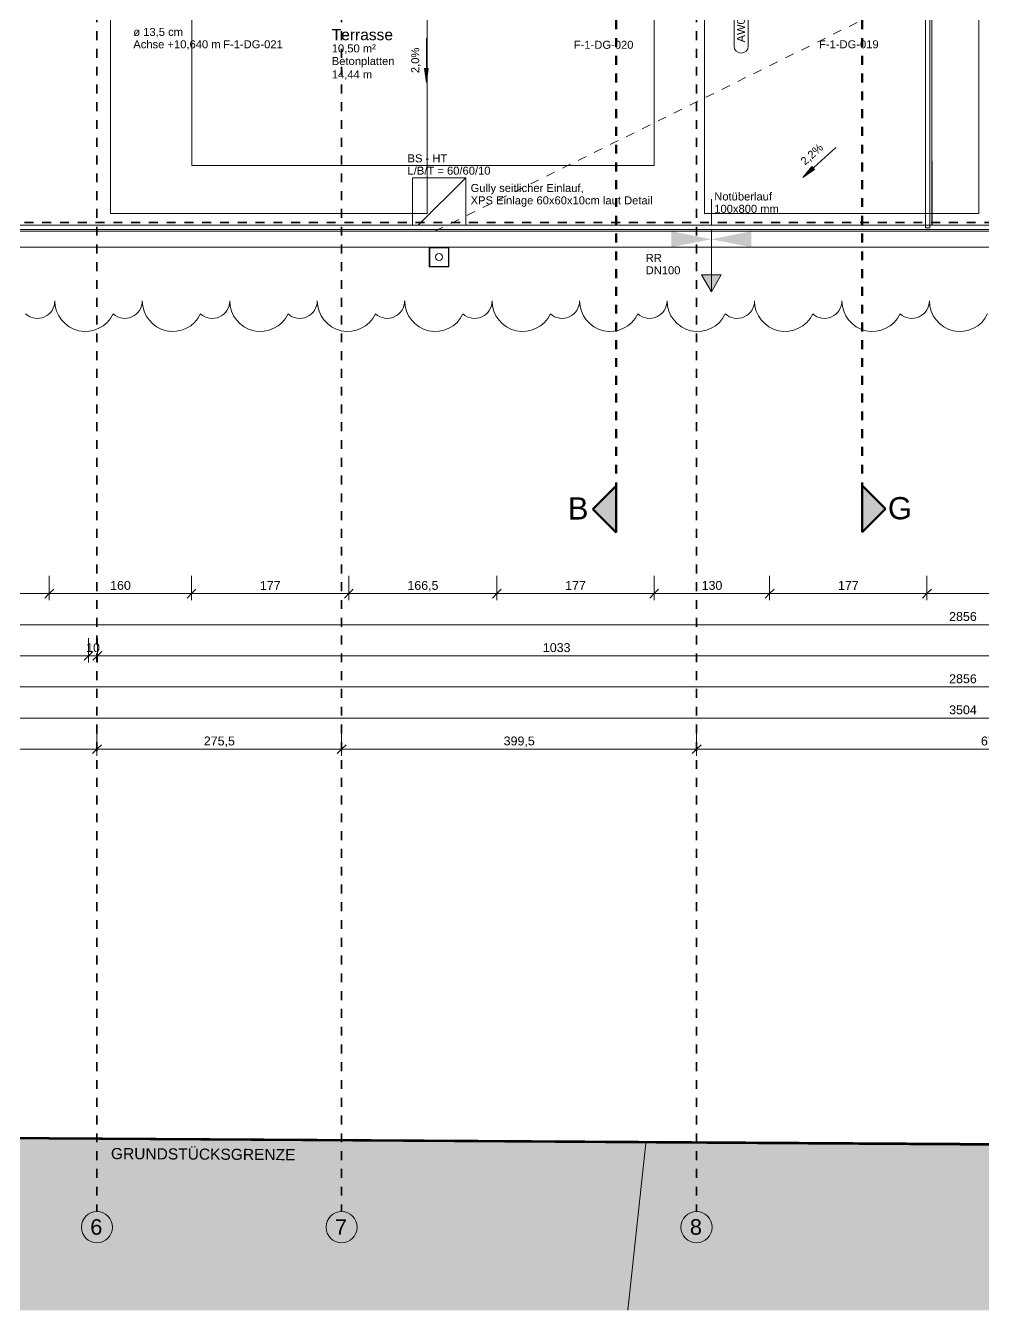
# Model space of a CAD drawing. Header units: metres. Extents: x 3.3 to 48.5, y 58.8 to 100.4.
# Drawn here: x 14.62 to 25.39, y 58.84 to 73.29 of the extents above; entities that cross this region are included whole.
import ezdxf

# ---------------------------------------------------------------- set-up
doc = ezdxf.new("R2010")
doc.units = ezdxf.units.M
for name, pattern in [('Achse', [0.009, 0.005, -0.002, 0, -0.002]), ('Strich Punkt Mittel', [0.015875, 0.00635, -0.004763, 0, -0.004763]), ('Verdeckt', [0.003, 0.002, -0.001])]:
    doc.linetypes.add(name, pattern=pattern)
for name, color, linetype, lineweight in [('A-DETL-GENF_', 92, 'Continuous', 13), ('A-DETL-HDLN', 90, 'Verdeckt', 5), ('A-FLOR-HRAL', 11, 'Continuous', 5), ('A-GLAZ-IDEN_', 152, 'Continuous', 9), ('A_2D', 7, 'Continuous', 13), ('A_Bemassung-50_', 4, 'Continuous', 9), ('A_Bemassung_', 4, 'Continuous', 9), ('A_Beschriftung_', 7, 'Continuous', 9), ('A_Bodenschlitz', 7, 'Continuous', 5), ('A_Decken', 8, 'Continuous', 13), ('A_Gelaender', 7, 'Continuous', 13), ('A_Grundstuecksgrenze', 5, 'Continuous', 70), ('A_Raeume', 7, 'Continuous', 13), ('A_Raeume_', 7, 'Continuous', 5), ('A_Raeume_Beschriftung_', 7, 'Continuous', 9), ('A_Raster_', 1, 'Continuous', 9), ('A_Waende', 7, 'Continuous', 13), ('G-ANNO-DIMS_', 111, 'Continuous', 9), ('G-ANNO-REVC_', 71, 'Continuous', 9), ('G-ANNO-SYMB_', 111, 'Continuous', 9), ('M-EQPM', 50, 'Continuous', 5), ('Text', 130, 'Continuous', 9)]:
    doc.layers.add(name, color=color, linetype=linetype, lineweight=lineweight)
doc.styles.add('Arial_1', font='arial.ttf', dxfattribs={"height": 0.175})
doc.styles.add('Arial_2', font='arial.ttf', dxfattribs={"height": 0.09})
doc.styles.add('Arial_3', font='arial.ttf', dxfattribs={"height": 0.125})
doc.styles.add('Arial_5', font='arial.ttf', dxfattribs={"height": 0.1})
doc.styles.add('Arial_8', font='arial.ttf', dxfattribs={"height": 0.25})
doc.dimstyles.new('WGA-Bemaßung', dxfattribs={"dimscale": 0.3048, "dimtxt": 0.102026, "dimasz": 0.328084, "dimexe": 0.246063, "dimexo": 0.0625, "dimgap": 0.04101, "dimtad": 1, "dimdec": 1, "dimlfac": 100, "dimrnd": 0.5, "dimdsep": 46, "dimtxsty": 'Arial_5', "dimblk1": 'OBLIQUE', "dimblk2": 'OBLIQUE', "dimsah": 1, "dimcen": 0.09, "dimdle": 0.246063, "dimazin": 2, "dimtfac": 1, "dimtdec": 4, "dimtix": 1, "dimtmove": 0, "dimatfit": 3, "dimfxl": 0.656168, "dimfxlon": 1, "dimtvp": 1, "dimtolj": 1, "dimtzin": 0, "dimarcsym": 2})

# ---------------------------------------------------------------- blocks, each defined once
blk = doc.blocks.new('Typ des oberen Holms - Oberer Geländerholm_Innen_-3410094-263_PP_03DG_BT1')
at = {"layer": 'A_Gelaender', "lineweight": 5}
for p, q in [((42.483, 70.998), (7.843, 70.998)), ((7.893, 71.048), (42.433, 71.048))]:
    blk.add_line(p, q, dxfattribs=at)
blk = doc.blocks.new('Typ des oberen Holms - Oberer Geländerholm_Innen_-V1-263_PP_03DG_BT1')
at = {"layer": 'A_Gelaender', "lineweight": 5}
for p, q in [((42.483, 70.998), (7.843, 70.998)), ((42.433, 71.048), (7.893, 71.048))]:
    blk.add_line(p, q, dxfattribs=at)
blk = doc.blocks.new('Geländer - Geländer-3757505-263_PP_03DG_BT1')
at = {"layer": 'A_Gelaender', "lineweight": 5}
blk.add_line((24.813, 71.048), (24.813, 73.738), dxfattribs=at)
blk = doc.blocks.new('Typ des oberen Holms - Oberer Geländerholm_Innen_-3757508-263_PP_03DG_BT1')
at = {"layer": 'A_Gelaender', "lineweight": 5}
for p, q in [((24.743, 74.038), (24.76, 74.038)), ((24.743, 73.998), (24.743, 74.038)), ((24.743, 73.898), (24.743, 73.998)), ((24.743, 71.018), (24.743, 73.738)), ((24.793, 73.738), (24.793, 71.018)), ((24.793, 71.018), (24.743, 71.018))]:
    blk.add_line(p, q, dxfattribs=at)
blk = doc.blocks.new('Typ des oberen Holms - Oberer Geländerholm_Innen_-V8-263_PP_03DG_BT1')
at = {"layer": 'A_Gelaender', "lineweight": 5}
for p, q in [((24.76, 74.038), (24.743, 74.038)), ((24.743, 74.038), (24.743, 73.998)), ((24.743, 73.998), (24.743, 73.898)), ((24.743, 73.738), (24.743, 71.018)), ((24.793, 73.738), (24.793, 71.018)), ((24.793, 71.018), (24.743, 71.018))]:
    blk.add_line(p, q, dxfattribs=at)
blk = doc.blocks.new('HLS_Wasserfangkasten - HLS_Wasserfangkasten-10979366-263_PP_03DG_BT1')
at = {"layer": 'M-EQPM'}
for p, q in [((-0.11, 0.11), (-0.11, -0.11)), ((-0.105, -0.105), (-0.105, 0.105)), ((-0.105, 0.105), (0.105, 0.105)), ((0.105, 0.105), (0.105, -0.105)), ((0.11, -0.11), (0.11, 0.11)), ((-0.11, -0.11), (0.11, -0.11)), ((0.105, -0.105), (-0.105, -0.105))]:
    blk.add_line(p, q, dxfattribs=at)
for start, end in [(360, 180), (180, 360)]:
    blk.add_arc((0, 0), 0.04, start, end, dxfattribs=at)
blk = doc.blocks.new('Allg_BS - HKLS-11921154-263_PP_03DG_BT1')
at = {"layer": 'A_Bodenschlitz'}
for p, q in [((-0.299, -0.298), (-0.299, 0.232)), ((-0.299, 0.232), (0.301, 0.232)), ((-0.299, -0.298), (-0.299, 0.232)), ((-0.299, 0.232), (0.301, 0.232)), ((-0.229, -0.298), (0.301, 0.232)), ((-0.229, -0.298), (0.301, 0.232)), ((0.301, 0.232), (0.301, -0.298)), ((0.301, 0.232), (0.301, -0.298))]:
    blk.add_line(p, q, dxfattribs=at)
blk = doc.blocks.new('Allg_WD_rechteckig - Bau-11927121-263_PP_03DG_BT1')
at = {"layer": 'A-DETL-GENF_'}
for points in [[(0.125, -0.09), (0.575, 0), (0.125, 0.09)], [(1.025, -0.09), (1.025, 0.09), (0.575, 0)]]:
    blk.add_hatch(color=256, dxfattribs=at).paths.add_polyline_path(points)
blk = doc.blocks.new('Allg_Notueberlauf_rechteckig1 - Allg_Notueberlauf_rechteckig 100x600-V59-263_PP_03DG_BT1')
at = {"layer": 'A-DETL-GENF_'}
blk.add_hatch(color=256, dxfattribs=at).paths.add_polyline_path([(7.333, 74.185), (7.333, 74.405), (7.143, 74.295)])
for p, q in [((7.143, 74.295), (7.333, 74.405)), ((7.333, 74.185), (7.143, 74.295)), ((7.843, 74.295), (7.143, 74.295)), ((7.333, 74.405), (7.333, 74.185)), ((8.183, 74.295), (7.893, 74.295))]:
    blk.add_line(p, q, dxfattribs=at)
blk = doc.blocks.new('Family - ___-3180367-263_PP_03DG_BT1')
at = {"layer": 'A_Grundstuecksgrenze'}
blk.add_line((3.628, 60.842), (34.721, 60.655), dxfattribs=at)
blk = doc.blocks.new('Raster - BS_Achse-112124-263_PP_03DG_BT1')
at = {"layer": 'A_Beschriftung_'}
blk.add_circle((0, 0), 0.0035, dxfattribs=at)
blk = doc.blocks.new('DIMBLOCK9-263_PP_03DG_BT1')
at = {"layer": 'A_Bemassung-50_', "transparency": 16777216}
for p, q in [((7.923, 65.152), (7.923, 65.352)), ((15.423, 65.152), (15.423, 65.352)), ((7.923, 65.152), (15.423, 65.152)), ((7.923, 65.152), (7.923, 65.077)), ((15.423, 65.152), (15.423, 65.077))]:
    blk.add_line(p, q, dxfattribs=at)
at = {"layer": 'A_Bemassung-50_', "lineweight": 35, "transparency": 16777216}
for p, q in [((7.923, 65.152), (7.973, 65.202)), ((15.423, 65.152), (15.473, 65.202)), ((7.923, 65.152), (7.873, 65.102)), ((15.423, 65.152), (15.373, 65.102))]:
    blk.add_line(p, q, dxfattribs=at)
at = {"layer": 'A_Bemassung-50_', "color": 0, "transparency": 16777216, "insert": (11.557, 65.294), "char_height": 0.1, "width": 0.27688, "attachment_point": 1, "line_spacing_factor": 0.941778, "style": 'Arial_5'}
blk.add_mtext('750', dxfattribs=at)
blk = doc.blocks.new('_Oblique')
at = {"color": 0, "linetype": 'ByBlock', "lineweight": -2}
blk.add_line((-0.5, -0.5), (0.5, 0.5), dxfattribs=at)
blk = doc.blocks.new('DIMBLOCK10-263_PP_03DG_BT1')
at = {"layer": 'A_Bemassung-50_', "transparency": 16777216}
for p, q in [((15.423, 65.152), (15.423, 65.352)), ((18.175, 65.152), (18.175, 65.352)), ((15.423, 65.152), (18.175, 65.152)), ((15.423, 65.152), (15.423, 65.077)), ((18.175, 65.152), (18.175, 65.077))]:
    blk.add_line(p, q, dxfattribs=at)
at = {"layer": 'A_Bemassung-50_', "lineweight": 35, "transparency": 16777216}
for p, q in [((15.423, 65.152), (15.473, 65.202)), ((18.175, 65.152), (18.225, 65.202)), ((15.423, 65.152), (15.373, 65.102)), ((18.175, 65.152), (18.125, 65.102))]:
    blk.add_line(p, q, dxfattribs=at)
at = {"layer": 'A_Bemassung-50_', "color": 0, "transparency": 16777216, "insert": (16.625, 65.294), "char_height": 0.1, "width": 0.41627, "attachment_point": 1, "line_spacing_factor": 0.941778, "style": 'Arial_5'}
blk.add_mtext('275,5', dxfattribs=at)
blk = doc.blocks.new('DIMBLOCK11-263_PP_03DG_BT1')
at = {"layer": 'A_Bemassung-50_', "transparency": 16777216}
for p, q in [((18.175, 65.152), (18.175, 65.352)), ((22.168, 65.152), (22.168, 65.352)), ((18.175, 65.152), (22.168, 65.152)), ((18.175, 65.152), (18.175, 65.077)), ((22.168, 65.152), (22.168, 65.077))]:
    blk.add_line(p, q, dxfattribs=at)
at = {"layer": 'A_Bemassung-50_', "lineweight": 35, "transparency": 16777216}
for p, q in [((18.175, 65.152), (18.225, 65.202)), ((22.168, 65.152), (22.218, 65.202)), ((18.175, 65.152), (18.125, 65.102)), ((22.168, 65.152), (22.118, 65.102))]:
    blk.add_line(p, q, dxfattribs=at)
at = {"layer": 'A_Bemassung-50_', "color": 0, "transparency": 16777216, "insert": (19.998, 65.294), "char_height": 0.1, "width": 0.41627, "attachment_point": 1, "line_spacing_factor": 0.941778, "style": 'Arial_5'}
blk.add_mtext('399,5', dxfattribs=at)
blk = doc.blocks.new('DIMBLOCK12-263_PP_03DG_BT1')
at = {"layer": 'A_Bemassung-50_', "transparency": 16777216}
for p, q in [((22.168, 65.152), (22.168, 65.352)), ((28.913, 65.152), (28.913, 65.352)), ((22.168, 65.152), (28.913, 65.152)), ((22.168, 65.152), (22.168, 65.077)), ((28.913, 65.152), (28.913, 65.077))]:
    blk.add_line(p, q, dxfattribs=at)
at = {"layer": 'A_Bemassung-50_', "lineweight": 35, "transparency": 16777216}
for p, q in [((22.168, 65.152), (22.218, 65.202)), ((28.913, 65.152), (28.963, 65.202)), ((22.168, 65.152), (22.118, 65.102)), ((28.913, 65.152), (28.863, 65.102))]:
    blk.add_line(p, q, dxfattribs=at)
at = {"layer": 'A_Bemassung-50_', "color": 0, "transparency": 16777216, "insert": (25.367, 65.294), "char_height": 0.1, "width": 0.41627, "attachment_point": 1, "line_spacing_factor": 0.941778, "style": 'Arial_5'}
blk.add_mtext('674,5', dxfattribs=at)
blk = doc.blocks.new('DIMBLOCK16-263_PP_03DG_BT1')
at = {"layer": 'A_Bemassung-50_', "transparency": 16777216}
for p, q in [((7.643, 65.502), (7.643, 65.702)), ((42.683, 65.502), (42.683, 65.702)), ((7.568, 65.502), (42.758, 65.502)), ((7.643, 65.502), (7.643, 65.427)), ((42.683, 65.502), (42.683, 65.427))]:
    blk.add_line(p, q, dxfattribs=at)
at = {"layer": 'A_Bemassung-50_', "lineweight": 35, "transparency": 16777216}
for p, q in [((7.643, 65.502), (7.593, 65.452)), ((7.643, 65.502), (7.693, 65.552)), ((42.683, 65.502), (42.633, 65.452)), ((42.683, 65.502), (42.733, 65.552))]:
    blk.add_line(p, q, dxfattribs=at)
at = {"layer": 'A_Bemassung-50_', "color": 0, "transparency": 16777216, "insert": (25.009, 65.644), "char_height": 0.1, "width": 0.36918, "attachment_point": 1, "line_spacing_factor": 0.941778, "style": 'Arial_5'}
blk.add_mtext('3504', dxfattribs=at)
blk = doc.blocks.new('DIMBLOCK18-263_PP_03DG_BT1')
at = {"layer": 'A_Bemassung-50_', "transparency": 16777216}
for p, q in [((10.883, 65.852), (10.883, 66.052)), ((39.443, 65.852), (39.443, 66.052)), ((10.883, 65.852), (39.443, 65.852)), ((10.883, 65.852), (10.883, 65.777)), ((39.443, 65.852), (39.443, 65.777))]:
    blk.add_line(p, q, dxfattribs=at)
at = {"layer": 'A_Bemassung-50_', "lineweight": 35, "transparency": 16777216}
for p, q in [((10.883, 65.852), (10.933, 65.902)), ((39.443, 65.852), (39.493, 65.902)), ((10.883, 65.852), (10.833, 65.802)), ((39.443, 65.852), (39.393, 65.802))]:
    blk.add_line(p, q, dxfattribs=at)
at = {"layer": 'A_Bemassung-50_', "color": 0, "transparency": 16777216, "insert": (25.009, 65.994), "char_height": 0.1, "width": 0.36918, "attachment_point": 1, "line_spacing_factor": 0.941778, "style": 'Arial_5'}
blk.add_mtext('2856', dxfattribs=at)
blk = doc.blocks.new('DIMBLOCK37-263_PP_03DG_BT1')
at = {"layer": 'A_Bemassung-50_', "transparency": 16777216}
for p, q in [((10.883, 66.552), (10.883, 66.752)), ((39.443, 66.552), (39.443, 66.752)), ((10.883, 66.552), (39.443, 66.552)), ((10.883, 66.552), (10.883, 66.477)), ((39.443, 66.552), (39.443, 66.477))]:
    blk.add_line(p, q, dxfattribs=at)
at = {"layer": 'A_Bemassung-50_', "lineweight": 35, "transparency": 16777216}
for p, q in [((10.883, 66.552), (10.833, 66.502)), ((10.883, 66.552), (10.933, 66.602)), ((39.443, 66.552), (39.393, 66.502)), ((39.443, 66.552), (39.493, 66.602))]:
    blk.add_line(p, q, dxfattribs=at)
at = {"layer": 'A_Bemassung-50_', "color": 0, "transparency": 16777216, "insert": (25.009, 66.694), "char_height": 0.1, "width": 0.36918, "attachment_point": 1, "line_spacing_factor": 0.941778, "style": 'Arial_5'}
blk.add_mtext('2856', dxfattribs=at)
blk = doc.blocks.new('BS_Wand_Lollipop - links_unten-2026911-263_PP_03DG_BT1')
at = {"layer": 'A_Beschriftung_'}
for p, q in [((-0.00467, 0.00137), (-0.01347, 0.00137)), ((-0.00309, 0), (0.003, 0)), ((-0.00467, -0.00183), (-0.01347, -0.00183))]:
    blk.add_line(p, q, dxfattribs=at)
for centre, start, end in [((-0.01347, -0.00023), 90, 270), ((-0.00467, -0.00023), 270, 90)]:
    blk.add_arc(centre, 0.0016, start, end, dxfattribs=at)
blk = doc.blocks.new('DIMBLOCK107-263_PP_03DG_BT1')
at = {"layer": 'A_Bemassung-50_', "transparency": 16777216}
for p, q in [((11.243, 66.202), (11.243, 66.402)), ((15.328, 66.202), (15.328, 66.402)), ((11.243, 66.202), (15.328, 66.202)), ((11.243, 66.202), (11.243, 66.127)), ((15.328, 66.202), (15.328, 66.127))]:
    blk.add_line(p, q, dxfattribs=at)
at = {"layer": 'A_Bemassung-50_', "lineweight": 35, "transparency": 16777216}
for p, q in [((11.243, 66.202), (11.193, 66.152)), ((11.243, 66.202), (11.293, 66.252)), ((15.328, 66.202), (15.278, 66.152)), ((15.328, 66.202), (15.378, 66.252))]:
    blk.add_line(p, q, dxfattribs=at)
at = {"layer": 'A_Bemassung-50_', "color": 0, "transparency": 16777216, "insert": (13.112, 66.344), "char_height": 0.1, "width": 0.41627, "attachment_point": 1, "line_spacing_factor": 0.941778, "style": 'Arial_5'}
blk.add_mtext('408,5', dxfattribs=at)
blk = doc.blocks.new('DIMBLOCK108-263_PP_03DG_BT1')
at = {"layer": 'A_Bemassung-50_', "transparency": 16777216}
for p, q in [((15.328, 66.202), (15.328, 66.402)), ((15.428, 66.202), (15.428, 66.402)), ((15.328, 66.202), (15.428, 66.202)), ((15.328, 66.202), (15.328, 66.127)), ((15.428, 66.202), (15.428, 66.127))]:
    blk.add_line(p, q, dxfattribs=at)
at = {"layer": 'A_Bemassung-50_', "lineweight": 35, "transparency": 16777216}
for p, q in [((15.328, 66.202), (15.278, 66.152)), ((15.328, 66.202), (15.378, 66.252)), ((15.428, 66.202), (15.378, 66.152)), ((15.428, 66.202), (15.478, 66.252))]:
    blk.add_line(p, q, dxfattribs=at)
at = {"layer": 'A_Bemassung-50_', "color": 0, "transparency": 16777216, "insert": (15.301, 66.344), "char_height": 0.1, "width": 0.18459, "attachment_point": 1, "line_spacing_factor": 0.941778, "style": 'Arial_5'}
blk.add_mtext('10', dxfattribs=at)
blk = doc.blocks.new('DIMBLOCK109-263_PP_03DG_BT1')
at = {"layer": 'A_Bemassung-50_', "transparency": 16777216}
for p, q in [((15.428, 66.202), (15.428, 66.402)), ((25.758, 66.202), (25.758, 66.402)), ((15.428, 66.202), (25.758, 66.202)), ((15.428, 66.202), (15.428, 66.127)), ((25.758, 66.202), (25.758, 66.127))]:
    blk.add_line(p, q, dxfattribs=at)
at = {"layer": 'A_Bemassung-50_', "lineweight": 35, "transparency": 16777216}
for p, q in [((15.428, 66.202), (15.378, 66.152)), ((15.428, 66.202), (15.478, 66.252)), ((25.758, 66.202), (25.708, 66.152)), ((25.758, 66.202), (25.808, 66.252))]:
    blk.add_line(p, q, dxfattribs=at)
at = {"layer": 'A_Bemassung-50_', "color": 0, "transparency": 16777216, "insert": (20.439, 66.344), "char_height": 0.1, "width": 0.36918, "attachment_point": 1, "line_spacing_factor": 0.941778, "style": 'Arial_5'}
blk.add_mtext('1033', dxfattribs=at)
blk = doc.blocks.new('Schnitt - 100_Gebaeudeschnitt-1261489-263_PP_03DG_BT1')
at = {"layer": 'G-ANNO-SYMB_'}
blk.add_hatch(color=256, dxfattribs=at).paths.add_polyline_path([(-0.00829, 0), (-0.00305, 0.00525), (0.0022, 0)])
at = {"layer": 'G-ANNO-SYMB_', "lineweight": 70}
for p, q in [((-0.00305, 0.00525), (-0.00829, 0)), ((0.0022, 0), (-0.00305, 0.00525)), ((-0.00829, 0), (0.0022, 0))]:
    blk.add_line(p, q, dxfattribs=at)
blk = doc.blocks.new('Schnitt - 100_Gebaeudeschnitt-1262219-263_PP_03DG_BT1')
at = {"layer": 'G-ANNO-SYMB_'}
blk.add_hatch(color=256, dxfattribs=at).paths.add_polyline_path([(-0.00829, 0), (-0.00305, 0.00525), (0.0022, 0)])
at = {"layer": 'G-ANNO-SYMB_', "lineweight": 70}
for p, q in [((-0.00305, 0.00525), (-0.00829, 0)), ((0.0022, 0), (-0.00305, 0.00525)), ((-0.00829, 0), (0.0022, 0))]:
    blk.add_line(p, q, dxfattribs=at)
blk = doc.blocks.new('DIMBLOCK295-263_PP_03DG_BT1')
at = {"layer": 'A_Bemassung-50_', "transparency": 16777216}
for p, q in [((13.116, 66.902), (13.116, 67.102)), ((14.886, 66.902), (14.886, 67.102)), ((13.116, 66.902), (14.886, 66.902)), ((13.116, 66.902), (13.116, 66.827)), ((14.886, 66.902), (14.886, 66.827))]:
    blk.add_line(p, q, dxfattribs=at)
at = {"layer": 'A_Bemassung-50_', "lineweight": 35, "transparency": 16777216}
for p, q in [((13.116, 66.902), (13.166, 66.952)), ((14.886, 66.902), (14.936, 66.952)), ((13.116, 66.902), (13.066, 66.852)), ((14.886, 66.902), (14.836, 66.852))]:
    blk.add_line(p, q, dxfattribs=at)
at = {"layer": 'A_Bemassung-50_', "color": 0, "transparency": 16777216, "insert": (13.886, 67.044), "char_height": 0.1, "width": 0.27688, "attachment_point": 1, "line_spacing_factor": 0.941778, "style": 'Arial_5'}
blk.add_mtext('177', dxfattribs=at)
blk = doc.blocks.new('DIMBLOCK296-263_PP_03DG_BT1')
at = {"layer": 'A_Bemassung-50_', "transparency": 16777216}
for p, q in [((14.886, 66.902), (14.886, 67.102)), ((16.486, 66.902), (16.486, 67.102)), ((14.886, 66.902), (16.486, 66.902)), ((14.886, 66.902), (14.886, 66.827)), ((16.486, 66.902), (16.486, 66.827))]:
    blk.add_line(p, q, dxfattribs=at)
at = {"layer": 'A_Bemassung-50_', "lineweight": 35, "transparency": 16777216}
for p, q in [((14.886, 66.902), (14.936, 66.952)), ((16.486, 66.902), (16.536, 66.952)), ((14.886, 66.902), (14.836, 66.852)), ((16.486, 66.902), (16.436, 66.852))]:
    blk.add_line(p, q, dxfattribs=at)
at = {"layer": 'A_Bemassung-50_', "color": 0, "transparency": 16777216, "insert": (15.571, 67.044), "char_height": 0.1, "width": 0.27688, "attachment_point": 1, "line_spacing_factor": 0.941778, "style": 'Arial_5'}
blk.add_mtext('160', dxfattribs=at)
blk = doc.blocks.new('DIMBLOCK297-263_PP_03DG_BT1')
at = {"layer": 'A_Bemassung-50_', "transparency": 16777216}
for p, q in [((16.486, 66.902), (16.486, 67.102)), ((18.256, 66.902), (18.256, 67.102)), ((16.486, 66.902), (18.256, 66.902)), ((16.486, 66.902), (16.486, 66.827)), ((18.256, 66.902), (18.256, 66.827))]:
    blk.add_line(p, q, dxfattribs=at)
at = {"layer": 'A_Bemassung-50_', "lineweight": 35, "transparency": 16777216}
for p, q in [((16.486, 66.902), (16.536, 66.952)), ((18.256, 66.902), (18.306, 66.952)), ((16.486, 66.902), (16.436, 66.852)), ((18.256, 66.902), (18.206, 66.852))]:
    blk.add_line(p, q, dxfattribs=at)
at = {"layer": 'A_Bemassung-50_', "color": 0, "transparency": 16777216, "insert": (17.256, 67.044), "char_height": 0.1, "width": 0.27688, "attachment_point": 1, "line_spacing_factor": 0.941778, "style": 'Arial_5'}
blk.add_mtext('177', dxfattribs=at)
blk = doc.blocks.new('DIMBLOCK298-263_PP_03DG_BT1')
at = {"layer": 'A_Bemassung-50_', "transparency": 16777216}
for p, q in [((18.256, 66.902), (18.256, 67.102)), ((19.921, 66.902), (19.921, 67.102)), ((18.256, 66.902), (19.921, 66.902)), ((18.256, 66.902), (18.256, 66.827)), ((19.921, 66.902), (19.921, 66.827))]:
    blk.add_line(p, q, dxfattribs=at)
at = {"layer": 'A_Bemassung-50_', "lineweight": 35, "transparency": 16777216}
for p, q in [((18.256, 66.902), (18.306, 66.952)), ((19.921, 66.902), (19.971, 66.952)), ((18.256, 66.902), (18.206, 66.852)), ((19.921, 66.902), (19.871, 66.852))]:
    blk.add_line(p, q, dxfattribs=at)
at = {"layer": 'A_Bemassung-50_', "color": 0, "transparency": 16777216, "insert": (18.915, 67.044), "char_height": 0.1, "width": 0.41627, "attachment_point": 1, "line_spacing_factor": 0.941778, "style": 'Arial_5'}
blk.add_mtext('166,5', dxfattribs=at)
blk = doc.blocks.new('DIMBLOCK299-263_PP_03DG_BT1')
at = {"layer": 'A_Bemassung-50_', "transparency": 16777216}
for p, q in [((19.921, 66.902), (19.921, 67.102)), ((21.691, 66.902), (21.691, 67.102)), ((19.921, 66.902), (21.691, 66.902)), ((19.921, 66.902), (19.921, 66.827)), ((21.691, 66.902), (21.691, 66.827))]:
    blk.add_line(p, q, dxfattribs=at)
at = {"layer": 'A_Bemassung-50_', "lineweight": 35, "transparency": 16777216}
for p, q in [((19.921, 66.902), (19.971, 66.952)), ((21.691, 66.902), (21.741, 66.952)), ((19.921, 66.902), (19.871, 66.852)), ((21.691, 66.902), (21.641, 66.852))]:
    blk.add_line(p, q, dxfattribs=at)
at = {"layer": 'A_Bemassung-50_', "color": 0, "transparency": 16777216, "insert": (20.69, 67.044), "char_height": 0.1, "width": 0.27688, "attachment_point": 1, "line_spacing_factor": 0.941778, "style": 'Arial_5'}
blk.add_mtext('177', dxfattribs=at)
blk = doc.blocks.new('DIMBLOCK300-263_PP_03DG_BT1')
at = {"layer": 'A_Bemassung-50_', "transparency": 16777216}
for p, q in [((21.691, 66.902), (21.691, 67.102)), ((22.99, 66.902), (22.99, 67.102)), ((21.691, 66.902), (22.99, 66.902)), ((21.691, 66.902), (21.691, 66.827)), ((22.99, 66.902), (22.99, 66.827))]:
    blk.add_line(p, q, dxfattribs=at)
at = {"layer": 'A_Bemassung-50_', "lineweight": 35, "transparency": 16777216}
for p, q in [((21.691, 66.902), (21.741, 66.952)), ((22.99, 66.902), (23.04, 66.952)), ((21.691, 66.902), (21.641, 66.852)), ((22.99, 66.902), (22.94, 66.852))]:
    blk.add_line(p, q, dxfattribs=at)
at = {"layer": 'A_Bemassung-50_', "color": 0, "transparency": 16777216, "insert": (22.225, 67.044), "char_height": 0.1, "width": 0.27688, "attachment_point": 1, "line_spacing_factor": 0.941778, "style": 'Arial_5'}
blk.add_mtext('130', dxfattribs=at)
blk = doc.blocks.new('DIMBLOCK301-263_PP_03DG_BT1')
at = {"layer": 'A_Bemassung-50_', "transparency": 16777216}
for p, q in [((22.99, 66.902), (22.99, 67.102)), ((24.76, 66.902), (24.76, 67.102)), ((22.99, 66.902), (24.76, 66.902)), ((22.99, 66.902), (22.99, 66.827)), ((24.76, 66.902), (24.76, 66.827))]:
    blk.add_line(p, q, dxfattribs=at)
at = {"layer": 'A_Bemassung-50_', "lineweight": 35, "transparency": 16777216}
for p, q in [((22.99, 66.902), (23.04, 66.952)), ((24.76, 66.902), (24.81, 66.952)), ((22.99, 66.902), (22.94, 66.852)), ((24.76, 66.902), (24.71, 66.852))]:
    blk.add_line(p, q, dxfattribs=at)
at = {"layer": 'A_Bemassung-50_', "color": 0, "transparency": 16777216, "insert": (23.759, 67.044), "char_height": 0.1, "width": 0.27688, "attachment_point": 1, "line_spacing_factor": 0.941778, "style": 'Arial_5'}
blk.add_mtext('177', dxfattribs=at)
blk = doc.blocks.new('DIMBLOCK302-263_PP_03DG_BT1')
at = {"layer": 'A_Bemassung-50_', "transparency": 16777216}
for p, q in [((24.76, 66.902), (24.76, 67.102)), ((26.66, 66.902), (26.66, 67.102)), ((24.76, 66.902), (26.66, 66.902)), ((24.76, 66.902), (24.76, 66.827)), ((26.66, 66.902), (26.66, 66.827))]:
    blk.add_line(p, q, dxfattribs=at)
at = {"layer": 'A_Bemassung-50_', "lineweight": 35, "transparency": 16777216}
for p, q in [((24.76, 66.902), (24.81, 66.952)), ((26.66, 66.902), (26.71, 66.952)), ((24.76, 66.902), (24.71, 66.852)), ((26.66, 66.902), (26.61, 66.852))]:
    blk.add_line(p, q, dxfattribs=at)
at = {"layer": 'A_Bemassung-50_', "color": 0, "transparency": 16777216, "insert": (25.595, 67.044), "char_height": 0.1, "width": 0.27688, "attachment_point": 1, "line_spacing_factor": 0.941778, "style": 'Arial_5'}
blk.add_mtext('190', dxfattribs=at)
blk = doc.blocks.new('Family - ___-11922589-263_PP_03DG_BT1')
at = {"layer": 'G-ANNO-REVC_'}
for centre, radius, start, end in [((14.752, 70.195), 0.197, 228.1897, 0), ((15.293, 70.195), 0.344, 180, 334.7912), ((15.736, 70.195), 0.197, 228.1897, 0), ((16.277, 70.195), 0.344, 180, 334.7912), ((16.72, 70.195), 0.197, 228.1897, 0), ((17.261, 70.195), 0.344, 180, 334.7912), ((17.704, 70.195), 0.197, 228.1897, 0), ((18.245, 70.195), 0.344, 180, 334.7912), ((18.687, 70.195), 0.197, 228.1897, 0), ((19.229, 70.195), 0.344, 180, 334.7912), ((19.671, 70.195), 0.197, 228.1897, 0), ((20.212, 70.195), 0.344, 180, 334.7912), ((20.655, 70.195), 0.197, 228.1897, 0), ((21.196, 70.195), 0.344, 180, 334.7912), ((21.639, 70.195), 0.197, 228.1897, 0), ((22.18, 70.195), 0.344, 180, 334.7912), ((22.623, 70.195), 0.197, 228.1897, 0), ((23.164, 70.195), 0.344, 180, 334.7912), ((23.606, 70.195), 0.197, 228.1897, 0), ((24.147, 70.195), 0.344, 180, 334.7912), ((24.59, 70.195), 0.197, 228.1897, 0), ((25.131, 70.195), 0.344, 180, 334.7912)]:
    blk.add_arc(centre, radius, start, end, dxfattribs=at)

msp = doc.modelspace()

# ---------------------------------------------------------------- hatches: boundary and pattern name
at = {"layer": 'A-DETL-GENF_'}
msp.add_hatch(color=253, dxfattribs=at).paths.add_polyline_path([(34.9031, 58.8389), (34.9031, 60.6296), (3.2658, 60.8443), (3.2658, 58.8389), (25.8902, 58.8389)])
at = {"layer": 'G-ANNO-DIMS_'}
for points in [[(19.129, 72.65), (19.1499, 72.8088), (19.1081, 72.8088)], [(19.129, 72.65), (19.1499, 72.8088), (19.1081, 72.8088)], [(23.3627, 71.5831), (23.4943, 71.6742), (23.4663, 71.7052)]]:
    msp.add_hatch(color=256, dxfattribs=at).paths.add_polyline_path(points)

# ---------------------------------------------------------------- linework, layer by layer
at = {"layer": 'A-DETL-HDLN'}
for p, q in [((19.2241, 70.978), (24.8063, 73.738)), ((21.6909, 71.718), (16.4909, 71.718))]:
    msp.add_line(p, q, dxfattribs=at)
at = {"layer": 'A_2D'}
for p, q in [((16.4909, 73.738), (16.4909, 71.718)), ((21.6909, 71.718), (21.6909, 73.738)), ((16.4909, 71.718), (21.6909, 71.718)), ((34.9031, 60.6296), (3.2658, 60.8443))]:
    msp.add_line(p, q, dxfattribs=at)
at = {"layer": 'A_2D', "lineweight": 18}
msp.add_line((21.3953, 58.8389), (21.5964, 60.7199), dxfattribs=at)
at = {"layer": 'A_Decken'}
for p, q in [((16.4909, 71.718), (16.4909, 73.738)), ((21.6909, 73.738), (21.6909, 71.718)), ((24.8127, 72.4937), (24.82, 71.048)), ((18.9707, 71.048), (18.9707, 71.578)), ((18.9707, 71.578), (19.5707, 71.578)), ((19.5707, 71.578), (19.5707, 71.048))]:
    msp.add_line(p, q, dxfattribs=at)
at = {"layer": 'A_Raeume', "color": 8, "linetype": 'Verdeckt'}
for p, q in [((16.4909, 71.718), (16.4909, 73.738)), ((21.6909, 71.718), (21.6909, 73.738)), ((16.4909, 71.718), (21.6909, 71.718))]:
    msp.add_line(p, q, dxfattribs=at)
at = {"layer": 'A_Raeume_', "flags": 128}
for points in [[(15.5752, 71.178), (19.1391, 71.178), (19.1391, 74.8555), (20.2827, 74.8555), (20.2827, 75.9177), (20.2827, 76.0555), (20.2827, 78.2005), (16.6077, 78.2005), (16.6077, 77.9055), (15.5752, 77.9055)], [(29.7382, 73.738), (24.7927, 73.738), (24.7927, 71.1858), (24.7927, 71.048), (42.4327, 71.048), (42.4327, 78.3005), (39.4427, 78.3005), (39.4427, 73.738), (34.9382, 73.738), (34.9382, 71.8558), (34.9382, 71.718), (34.8004, 71.718), (29.7382, 71.718)], [(10.8827, 73.738), (10.8827, 77.8866), (7.8927, 77.8866), (7.8927, 71.048), (24.7927, 71.048), (24.7927, 73.738), (21.6909, 73.738), (21.6909, 71.718), (16.4909, 71.718), (16.4909, 73.738)], [(22.2577, 71.178), (25.3441, 71.178), (25.3441, 74.7555), (22.2577, 74.7555)], [(21.6909, 73.738), (16.4909, 73.738), (16.4909, 71.718), (21.6909, 71.718)]]:
    msp.add_lwpolyline(points, close=True, dxfattribs=at)
at = {"layer": 'A_Raster_', "linetype": 'Strich Punkt Mittel', "lineweight": 35}
for p, q in [((15.4227, 94.2296), (15.4227, 59.9489)), ((18.1752, 94.2296), (18.1752, 59.9489)), ((22.1677, 94.2296), (22.1677, 59.9489)), ((3.8074, 71.078), (48.1215, 71.078))]:
    msp.add_line(p, q, dxfattribs=at)
at = {"layer": 'A_Waende'}
for p, q in [((7.8227, 70.978), (42.5027, 70.978)), ((42.6827, 70.798), (7.6427, 70.798))]:
    msp.add_line(p, q, dxfattribs=at)
at = {"layer": 'G-ANNO-DIMS_'}
for p, q in [((19.129, 73.15), (19.129, 72.65)), ((19.129, 73.15), (19.129, 72.65)), ((19.1499, 72.8088), (19.1081, 72.8088)), ((19.1081, 72.8088), (19.129, 72.65)), ((19.1499, 72.8088), (19.1081, 72.8088)), ((19.1081, 72.8088), (19.129, 72.65)), ((19.129, 72.65), (19.1499, 72.8088)), ((19.129, 72.65), (19.1499, 72.8088)), ((23.7331, 71.9188), (23.3627, 71.5831)), ((23.4663, 71.7052), (23.3627, 71.5831)), ((23.4943, 71.6742), (23.4663, 71.7052)), ((23.3627, 71.5831), (23.4943, 71.6742))]:
    msp.add_line(p, q, dxfattribs=at)
at = {"layer": 'G-ANNO-SYMB_', "linetype": 'Achse', "lineweight": 70}
for p, q in [((21.2652, 91.551), (21.2652, 68.0037)), ((24.0321, 91.5516), (24.0321, 68.006))]:
    msp.add_line(p, q, dxfattribs=at)

# ---------------------------------------------------------------- block references
at = {"layer": 'A-DETL-GENF_', "rotation": 90}
msp.add_blockref('Allg_Notueberlauf_rechteckig1 - Allg_Notueberlauf_rechteckig 100x600-V59-263_PP_03DG_BT1', (96.6295, 63.1553), dxfattribs=at)
at = {"layer": 'A-DETL-GENF_'}
msp.add_blockref('Allg_WD_rechteckig - Bau-11927121-263_PP_03DG_BT1', (21.7593, 70.888), dxfattribs=at)
at = {"layer": 'A-FLOR-HRAL'}
msp.add_blockref('Geländer - Geländer-3757505-263_PP_03DG_BT1', (0, 0), dxfattribs=at)
at = {"layer": 'A_2D'}
msp.add_blockref('Allg_BS - HKLS-11921154-263_PP_03DG_BT1', (19.2701, 71.3465), dxfattribs=at)
at = {"layer": 'A_Beschriftung_', "xscale": 49.99999999999998, "yscale": 49.99999999999998, "zscale": 49.99999999999998}
for name, p, rotation in [('BS_Wand_Lollipop - links_unten-2026911-263_PP_03DG_BT1', (22.6575, 73.735), 89.99999999999991), ('Raster - BS_Achse-112124-263_PP_03DG_BT1', (15.4227, 59.7739), 180), ('Raster - BS_Achse-112124-263_PP_03DG_BT1', (18.1752, 59.7739), 180), ('Raster - BS_Achse-112124-263_PP_03DG_BT1', (22.1677, 59.7739), 180)]:
    msp.add_blockref(name, p, dxfattribs=dict(at, rotation=rotation))
at = {"layer": 'A_Gelaender', "lineweight": 5}
for name in ['Typ des oberen Holms - Oberer Geländerholm_Innen_-3410094-263_PP_03DG_BT1', 'Typ des oberen Holms - Oberer Geländerholm_Innen_-V1-263_PP_03DG_BT1', 'Typ des oberen Holms - Oberer Geländerholm_Innen_-3757508-263_PP_03DG_BT1', 'Typ des oberen Holms - Oberer Geländerholm_Innen_-V8-263_PP_03DG_BT1']:
    msp.add_blockref(name, (0, 0), dxfattribs=at)
at = {"layer": 'A_Grundstuecksgrenze'}
msp.add_blockref('Family - ___-3180367-263_PP_03DG_BT1', (0, 0), dxfattribs=at)
at = {"layer": 'G-ANNO-REVC_'}
msp.add_blockref('Family - ___-11922589-263_PP_03DG_BT1', (0, 0), dxfattribs=at)
at = {"layer": 'G-ANNO-SYMB_', "xscale": 49.99999999999998, "yscale": 49.99999999999998, "zscale": 49.99999999999998, "rotation": 89.99999999999937}
msp.add_blockref('Schnitt - 100_Gebaeudeschnitt-1261489-263_PP_03DG_BT1', (21.2652, 68.0037), dxfattribs=at)
at = {"layer": 'G-ANNO-SYMB_', "extrusion": (0, 0, -1), "xscale": 49.99999999999998, "yscale": 49.99999999999998, "zscale": 49.99999999999998, "rotation": 90.00000000000063}
msp.add_blockref('Schnitt - 100_Gebaeudeschnitt-1262219-263_PP_03DG_BT1', (-24.0321, 68.006), dxfattribs=at)
at = {"layer": 'M-EQPM'}
msp.add_blockref('HLS_Wasserfangkasten - HLS_Wasserfangkasten-10979366-263_PP_03DG_BT1', (19.2707, 70.688), dxfattribs=at)

# ---------------------------------------------------------------- texts
at = {"layer": 'A-GLAZ-IDEN_', "char_height": 0.09, "width": 0.797679, "attachment_point": 1, "style": 'Arial_2'}
for s, insert in [('F-1-DG-021', (16.8425, 73.1264)), ('F-1-DG-019', (23.5457, 73.1264)), ('F-1-DG-020', (20.787, 73.1208))]:
    msp.add_mtext(s, dxfattribs=dict(at, insert=insert))
at = {"layer": 'A_Beschriftung_', "insert": (22.6221, 73.1026), "char_height": 0.09, "width": 0.420886, "attachment_point": 1, "rotation": 90, "style": 'Arial_2'}
msp.add_mtext('AW02', dxfattribs=at)
at = {"layer": 'A_Beschriftung_', "attachment_point": 1}
for s, insert, char_height, width, style in [('Achse +10,640 m', (15.8317, 73.1266), 0.09, 1.166455, 'Arial_2'), ('ø 13,5 cm', (15.8317, 73.2655), 0.09, 0.665401, 'Arial_2'), ('BS - HT', (18.9166, 71.8436), 0.09, 0.529114, 'Arial_2'), ('L/B/T = 60/60/10', (18.9166, 71.7047), 0.09, 1.110337, 'Arial_2'), ('6', (15.3474, 59.8642), 0.175, 0.168354, 'Arial_1'), ('7', (18.0999, 59.8642), 0.175, 0.168354, 'Arial_1'), ('8', (22.0924, 59.8642), 0.175, 0.168354, 'Arial_1')]:
    msp.add_mtext(s, dxfattribs=dict(at, insert=insert, char_height=char_height, width=width, style=style))
at = {"layer": 'A_Raeume_Beschriftung_', "attachment_point": 1}
for s, insert, char_height, width, style in [('Terrasse', (18.0642, 73.2524), 0.125, 0.841772, 'Arial_3'), ('10,50 m²', (18.0642, 73.0804), 0.09, 0.58924, 'Arial_2'), ('Betonplatten', (18.0642, 72.9379), 0.09, 0.825738, 'Arial_2'), ('14,44 m', (18.0642, 72.787), 0.09, 0.541139, 'Arial_2')]:
    msp.add_mtext(s, dxfattribs=dict(at, insert=insert, char_height=char_height, width=width, style=style))
at = {"layer": 'G-ANNO-DIMS_', "char_height": 0.09, "width": 0.342666, "attachment_point": 1, "line_spacing_factor": 0.941778, "style": 'Arial_2'}
for s, insert, rotation in [('2,0%', (18.9579, 72.7573), 90), ('2,0%', (18.9579, 72.7573), 90), ('2,2%', (23.3272, 71.7819), 42.18477)]:
    msp.add_mtext(s, dxfattribs=dict(at, insert=insert, rotation=rotation))
at = {"layer": 'G-ANNO-SYMB_', "char_height": 0.25, "attachment_point": 1, "style": 'Arial_8'}
for s, insert, width in [('B', (20.7193, 67.9851), 0.284599), ('G', (24.32, 67.9875), 0.3327)]:
    msp.add_mtext(s, dxfattribs=dict(at, insert=insert, width=width))
at = {"layer": 'Text', "color": 7, "char_height": 0.09, "attachment_point": 1, "style": 'Arial_2'}
for s, insert, width in [('Gully seitlicher Einlauf,', (19.6263, 71.5097), 1.455063), ('Notüberlauf', (22.367, 71.4145), 0.761603), ('XPS Einlage 60x60x10cm laut Detail', (19.6263, 71.3708), 2.38502), ('100x800 mm', (22.367, 71.2756), 0.861814), ('RR', (21.5951, 70.723), 0.216456), ('DN100', (21.5951, 70.5841), 0.468987)]:
    msp.add_mtext(s, dxfattribs=dict(at, insert=insert, width=width))
at = {"layer": 'Text', "color": 5, "insert": (15.5804, 60.6651), "char_height": 0.125, "width": 2.509282, "attachment_point": 1, "rotation": 359.63838, "style": 'Arial_3'}
msp.add_mtext('GRUNDSTÜCKSGRENZE', dxfattribs=at)

# ---------------------------------------------------------------- dimensions: what is measured, and where the dimension line sits
at = {"layer": 'A_Bemassung_'}
for base, p1, p2, override, picture, middle in [((14.8864, 66.9021), (13.1164, 67.1021), (14.8864, 67.1021), {"dimpost": '<>', "dimfxl": 1.77}, 'DIMBLOCK295-263_PP_03DG_BT1', (14.0014, 66.9648)), ((16.4864, 66.9021), (14.8864, 67.1021), (16.4864, 67.1021), {"dimpost": '<>', "dimfxl": 1.6}, 'DIMBLOCK296-263_PP_03DG_BT1', (15.6864, 66.9657)), ((18.2564, 66.9021), (16.4864, 67.1021), (18.2564, 67.1021), {"dimpost": '<>', "dimfxl": 1.77}, 'DIMBLOCK297-263_PP_03DG_BT1', (17.3714, 66.9648)), ((19.92086, 66.90214), (18.2564, 67.10214), (19.92086, 67.10214), {"dimpost": '<>', "dimfxl": 1.664461}, 'DIMBLOCK298-263_PP_03DG_BT1', (19.08863, 66.96569)), ((21.6909, 66.9021), (19.9209, 67.1021), (21.6909, 67.1021), {"dimpost": '<>', "dimfxl": 1.77}, 'DIMBLOCK299-263_PP_03DG_BT1', (20.8059, 66.9648)), ((22.9896, 66.9021), (21.6909, 67.1021), (22.9896, 67.1021), {"dimpost": '<>', "dimfxl": 1.298759}, 'DIMBLOCK300-263_PP_03DG_BT1', (22.3402, 66.9657)), ((24.7596, 66.9021), (22.9896, 67.1021), (24.7596, 67.1021), {"dimpost": '<>', "dimfxl": 1.77}, 'DIMBLOCK301-263_PP_03DG_BT1', (23.8746, 66.9648)), ((26.6602, 66.9021), (24.7596, 67.1021), (26.6602, 67.1021), {"dimpost": '<>', "dimfxl": 1.900547}, 'DIMBLOCK302-263_PP_03DG_BT1', (25.7099, 66.9657)), ((39.4427, 66.5521), (10.8827, 66.7521), (39.4427, 66.7521), {"dimpost": '<>', "dimfxl": 28.56}, 'DIMBLOCK37-263_PP_03DG_BT1', (25.1627, 66.6157)), ((15.3277, 66.2021), (11.2427, 66.4021), (15.3277, 66.4021), {"dimpost": '<>', "dimfxl": 4.085}, 'DIMBLOCK107-263_PP_03DG_BT1', (13.2852, 66.2657)), ((15.4277, 66.2021), (15.3277, 66.4021), (15.4277, 66.4021), {"dimpost": '<>', "dimfxl": 0.1}, 'DIMBLOCK108-263_PP_03DG_BT1', (15.3777, 66.2657)), ((25.7577, 66.2021), (15.4277, 66.4021), (25.7577, 66.4021), {"dimpost": '<>', "dimfxl": 10.33}, 'DIMBLOCK109-263_PP_03DG_BT1', (20.5927, 66.2657)), ((39.4427, 65.8521), (10.8827, 66.0521), (39.4427, 66.0521), {"dimpost": '<>', "dimfxl": 28.56}, 'DIMBLOCK18-263_PP_03DG_BT1', (25.1627, 65.9157)), ((42.6827, 65.5021), (7.6427, 65.7021), (42.6827, 65.7021), {"dimpost": '<>', "dimfxl": 35.04}, 'DIMBLOCK16-263_PP_03DG_BT1', (25.1627, 65.5657)), ((15.4227, 65.1521), (7.9227, 65.3521), (15.4227, 65.3521), {"dimpost": '<>', "dimfxl": 7.5}, 'DIMBLOCK9-263_PP_03DG_BT1', (11.6727, 65.2157)), ((18.1751682485, 65.1521367349), (15.4226682485, 65.3521367349), (18.1751682485, 65.3521367349), {"dimpost": '<>', "dimfxl": 2.7525}, 'DIMBLOCK10-263_PP_03DG_BT1', (16.7989182485, 65.215694034)), ((22.1676682485, 65.1521367349), (18.1751682485, 65.3521367349), (22.1676682485, 65.3521367349), {"dimpost": '<>', "dimfxl": 3.9925}, 'DIMBLOCK11-263_PP_03DG_BT1', (20.1714182485, 65.2157281404)), ((28.9127, 65.1521), (22.1677, 65.3521), (28.9127, 65.3521), {"dimpost": '<>', "dimfxl": 6.745}, 'DIMBLOCK12-263_PP_03DG_BT1', (25.5402, 65.2157))]:
    dim = msp.add_linear_dim(base=base, p1=p1, p2=p2, dimstyle='WGA-Bemaßung', override=override, dxfattribs=at)
    dim.commit()
    dim.dimension.update_dxf_attribs({"geometry": picture, "text_midpoint": middle})

doc.saveas('drawing.dxf')
